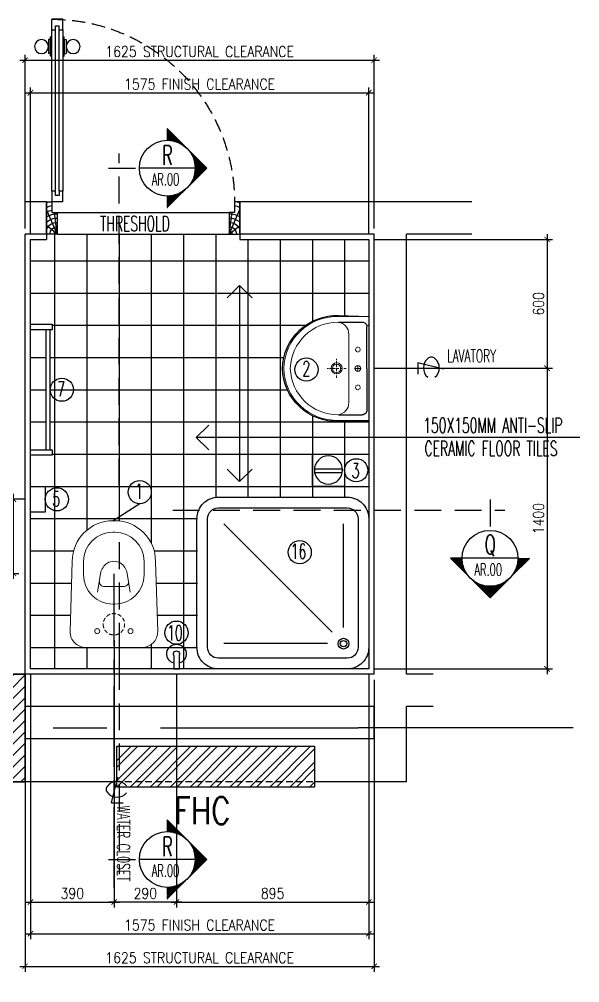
# Model space of a CAD drawing. Extents: x -203233 to -174356, y 196485 to 216410.
# Drawn here: x -199072 to -196463, y 205162 to 209648 of the extents above; entities that cross this region are included whole.
import ezdxf
from ezdxf.enums import TextEntityAlignment as Align

# ---------------------------------------------------------------- set-up
doc = ezdxf.new("R2010")
doc.units = 0
doc.header["$LTSCALE"] = 500
doc.header["$MEASUREMENT"] = 0
for name, pattern in [('CENTER2', [1.125, 0.75, -0.125, 0.125, -0.125]), ('CENTERX2', [4, 2.5, -0.5, 0.5, -0.5]), ('DASHED', [0.75, 0.5, -0.25]), ('HIDDEN', [0.375, 0.25, -0.125]), ('HIDDEN2', [0.1875, 0.125, -0.0625])]:
    doc.linetypes.add(name, pattern=pattern)
doc.layers.get('0').update_dxf_attribs({"linetype": 'CONTINUOUS'})
doc.layers.get('DEFPOINTS').update_dxf_attribs({"linetype": 'CONTINUOUS'})
for name, color, linetype in [('2', 2, 'CONTINUOUS'), ('ARCDIMR', 4, 'CONTINUOUS'), ('AXES', 11, 'CENTERX2'), ('AXIS', 11, 'CENTER2'), ('COL', 5, 'CONTINUOUS'), ('DIM-NEW', 4, 'CONTINUOUS'), ('Dimout', 4, 'CONTINUOUS'), ('DOOR', 2, 'CONTINUOUS'), ('DW', 7, 'CONTINUOUS'), ('ELE', 3, 'CONTINUOUS'), ('ELEV-MARK', 6, 'CONTINUOUS'), ('FHC', 2, 'CONTINUOUS'), ('FIX', 2, 'CONTINUOUS'), ('HAT', 8, 'CONTINUOUS'), ('JUMP', 2, 'CONTINUOUS'), ('Plaster', 7, 'CONTINUOUS'), ('Tile', 5, 'CONTINUOUS'), ('TXT', 2, 'CONTINUOUS'), ('WALL', 6, 'CONTINUOUS'), ('WallPartition', 2, 'CONTINUOUS')]:
    doc.layers.add(name, color=color, linetype=linetype)
doc.styles.add('DIM', font='simplex.shx', dxfattribs={"width": 0.85})
doc.styles.add('ROMANS', font='romans.shx', dxfattribs={"width": 0.6})
doc.dimstyles.new('DIM1-25', dxfattribs={"dimscale": 25, "dimtxt": 2, "dimasz": 1, "dimexe": 1, "dimexo": 1, "dimgap": 0.6, "dimtad": 1, "dimdec": 0, "dimdsep": 46, "dimtxsty": 'DIM', "dimblk1": 'ARCHTICK', "dimblk2": 'ARCHTICK', "dimsah": 1, "dimcen": 0.09, "dimdle": 1, "dimclrd": 256, "dimclrt": 2, "dimadec": 0, "dimazin": 0, "dimtfac": 1, "dimtdec": 0, "dimtix": 1, "dimtmove": 1, "dimatfit": 3, "dimldrblk": 'ARCHTICK', "dimfxl": 0, "dimtvp": 2, "dimtolj": 1, "dimtzin": 0, "dimarcsym": 0})

# ---------------------------------------------------------------- blocks, each defined once
blk = doc.blocks.new('DOOR90')
at = {"layer": 'DOOR', "color": 0, "linetype": 'ByBlock'}
for p, q in [((-150, 0), (-150, -25)), ((-150, 0), (0, 0)), ((0, -50), (0, 0)), ((-1000, -25), (-1000, -75)), ((-1000, -75), (-1000, -25)), ((-950, -25), (-1000, -25)), ((-970, -42), (-970, -58)), ((-950, -42), (-970, -42)), ((-950, -25), (-950, -42)), ((-917.6, -25), (-917.6, -17.8)), ((-827.6, -17.8), (-917.6, -17.8)), ((-905, -17.8), (-905, -8.8)), ((-905, -8.8), (-840.2, -8.8)), ((-905, -17.8), (-840.2, -17.8)), ((-840.2, -17.8), (-840.2, -8.8)), ((-827.6, -25), (-827.6, -17.8)), ((-200, -42), (-200, -25)), ((-200, -25), (-150, -25)), ((-180, -42), (-200, -42)), ((-180, -58), (-180, -42)), ((-150, -75), (-150, -25)), ((-150, -25), (-100, -25)), ((-100, -25), (-100, -50)), ((-950, -75), (-1000, -75)), ((-950, -58), (-970, -58)), ((-950, -58), (-950, -75)), ((-917.6, -75), (-917.6, -82.2)), ((-827.6, -82.2), (-917.6, -82.2)), ((-905, -82.2), (-905, -91.2)), ((-905, -82.2), (-840.2, -82.2)), ((-840.2, -82.2), (-840.2, -91.2)), ((-827.6, -75), (-827.6, -82.2)), ((-200, -75), (-200, -58)), ((-200, -58), (-180, -58)), ((-150, -75), (-200, -75)), ((-100, -50), (0, -50)), ((-905, -91.2), (-840.2, -91.2)), ((-100, -850), (0, -850)), ((-100, -875), (-100, -850)), ((0, -850), (0, -900)), ((-150, -900), (-150, -875)), ((-150, -875), (-100, -875)), ((0, -900), (-150, -900)), ((-150, -900), (0, -900))]:
    blk.add_line(p, q, dxfattribs=at)
at = {"layer": 'DOOR', "color": 9, "linetype": 'ByBlock'}
for p, q in [((0, -50), (-113.7, 0)), ((0, -50), (-40.1, 0)), ((0, -50), (-100, -36.6)), ((0, -850), (-113.7, -900)), ((0, -850), (-100, -863.4)), ((0, -850), (-40.1, -900))]:
    blk.add_line(p, q, dxfattribs=at)
at = {"layer": 'DOOR', "linetype": 'ByBlock'}
for p, q in [((-200, -25), (-950, -25)), ((-200, -42), (-950, -42)), ((-200, -58), (-950, -58)), ((-950, -75), (-200, -75))]:
    blk.add_line(p, q, dxfattribs=at)
at = {"layer": 'DOOR', "color": 0, "linetype": 'ByBlock'}
for centre in [(-872.6, 23.5), (-872.6, -123.5)]:
    blk.add_circle(centre, 32.4, dxfattribs=at)
at = {"layer": 'DOOR', "color": 9, "linetype": 'ByBlock'}
for centre, radius, start, end in [((0, -50), 154.4, 161.1053, 166.2858), ((0, -50), 134.4, 158.1598, 169.28), ((0, -50), 94.4, 148.0182, 180), ((0, -50), 74.4, 137.7764, 180), ((0, -50), 114.4, 154.0838, 167.3774), ((0, -50), 54.4, 113.2074, 180), ((0, -50), 34.4, 90, 180), ((0, -50), 14.4, 90, 180), ((0, -850), 94.4, 180, 211.9818), ((0, -850), 74.4, 180, 222.2236), ((0, -850), 54.4, 180, 246.7926), ((0, -850), 34.4, 180, 270), ((0, -850), 14.4, 180, 270), ((0, -850), 154.4, 193.7142, 198.8947), ((0, -850), 134.4, 190.72, 201.8402)]:
    blk.add_arc(centre, radius, start, end, dxfattribs=at)
at = {"layer": 'DOOR', "linetype": 'HIDDEN', "ltscale": 0.5}
blk.add_arc((-150, -25), 850, 180, 270, dxfattribs=at)
blk = doc.blocks.new('_ARCHTICK')
at = {"color": 0, "linetype": 'ByBlock', "const_width": 0.15}
blk.add_lwpolyline([(-0.5, -0.5), (0.5, 0.5)], dxfattribs=at)
blk = doc.blocks.new('*D53')
at = {"layer": 'DEFPOINTS', "color": 0}
for p in [(-199020, 206623.4), (-197445, 206623.4), (-197445, 205390.5)]:
    blk.add_point(p, dxfattribs=at)
at = {"layer": 'Dimout', "color": 0, "lineweight": -2}
for p, q in [((-199020, 206598.4), (-199020, 205365.5)), ((-197445, 206598.4), (-197445, 205365.5))]:
    blk.add_line(p, q, dxfattribs=at)
at = {"layer": 'Dimout', "lineweight": -2}
blk.add_line((-199045, 205390.5), (-197420, 205390.5), dxfattribs=at)
at = {"layer": 'Dimout', "lineweight": -2, "xscale": 25, "yscale": 25, "zscale": 25, "rotation": 180}
blk.add_blockref('_ARCHTICK', (-199020, 205390.5), dxfattribs=at)
at = {"layer": 'Dimout', "lineweight": -2, "xscale": 25, "yscale": 25, "zscale": 25}
blk.add_blockref('_ARCHTICK', (-197445, 205390.5), dxfattribs=at)
at = {"layer": 'Dimout', "color": 2, "insert": (-198232.5, 205430.5), "char_height": 50, "attachment_point": 5, "style": 'DIM'}
blk.add_mtext('\\A1;1575 FINISH CLEARANCE', dxfattribs=at)
blk = doc.blocks.new('*D54')
at = {"layer": 'DEFPOINTS', "color": 0}
for p in [(-199045, 206598.4), (-197420, 206598.4), (-197420, 205238.6)]:
    blk.add_point(p, dxfattribs=at)
at = {"layer": 'Dimout', "color": 0, "lineweight": -2}
for p, q in [((-199045, 206573.4), (-199045, 205213.6)), ((-197420, 206573.4), (-197420, 205213.6))]:
    blk.add_line(p, q, dxfattribs=at)
at = {"layer": 'Dimout', "lineweight": -2}
blk.add_line((-199070, 205238.6), (-197395, 205238.6), dxfattribs=at)
at = {"layer": 'Dimout', "lineweight": -2, "xscale": 25, "yscale": 25, "zscale": 25, "rotation": 180}
blk.add_blockref('_ARCHTICK', (-199045, 205238.6), dxfattribs=at)
at = {"layer": 'Dimout', "lineweight": -2, "xscale": 25, "yscale": 25, "zscale": 25}
blk.add_blockref('_ARCHTICK', (-197420, 205238.6), dxfattribs=at)
at = {"layer": 'Dimout', "color": 2, "insert": (-198232.5, 205278.6), "char_height": 50, "attachment_point": 5, "style": 'DIM'}
blk.add_mtext('\\A1;1625 STRUCTURAL CLEARANCE', dxfattribs=at)
blk = doc.blocks.new('*D69')
at = {"layer": 'DEFPOINTS', "color": 0}
for p in [(-199099.1, 207413.2), (-199020, 207413.2), (-199225.4, 207068.2)]:
    blk.add_point(p, dxfattribs=at)
at = {"layer": 'Dimout', "lineweight": -2}
blk.add_line((-199099.1, 207043.2), (-199099.1, 207438.2), dxfattribs=at)
at = {"layer": 'Dimout', "color": 0, "lineweight": -2}
for p, q in [((-199045, 207413.2), (-199124.1, 207413.2)), ((-199200.4, 207068.2), (-199074.1, 207068.2))]:
    blk.add_line(p, q, dxfattribs=at)
at = {"layer": 'Dimout', "lineweight": -2, "xscale": 25, "yscale": 25, "zscale": 25}
for p, rotation in [((-199099.1, 207413.2), 90), ((-199099.1, 207068.2), 270)]:
    blk.add_blockref('_ARCHTICK', p, dxfattribs=dict(at, rotation=rotation))
at = {"layer": 'Dimout', "color": 2, "insert": (-199139.1, 207240.7), "char_height": 50, "attachment_point": 5, "rotation": 90, "style": 'DIM'}
blk.add_mtext('\\A1;345', dxfattribs=at)
blk = doc.blocks.new('*D68')
at = {"layer": 'DEFPOINTS', "color": 0}
for p in [(-198340.1, 206623.4), (-198630.1, 205798.3), (-198630.1, 205538.1)]:
    blk.add_point(p, dxfattribs=at)
at = {"layer": 'Dimout', "color": 0, "lineweight": -2}
for p, q in [((-198340.1, 206598.4), (-198340.1, 205513.1)), ((-198630.1, 205773.3), (-198630.1, 205513.1))]:
    blk.add_line(p, q, dxfattribs=at)
at = {"layer": 'Dimout', "lineweight": -2}
blk.add_line((-198315.1, 205538.1), (-198655.1, 205538.1), dxfattribs=at)
at = {"layer": 'Dimout', "lineweight": -2, "xscale": 25, "yscale": 25, "zscale": 25, "rotation": 180}
blk.add_blockref('_ARCHTICK', (-198630.1, 205538.1), dxfattribs=at)
at = {"layer": 'Dimout', "lineweight": -2, "xscale": 25, "yscale": 25, "zscale": 25}
blk.add_blockref('_ARCHTICK', (-198340.1, 205538.1), dxfattribs=at)
at = {"layer": 'Dimout', "color": 2, "insert": (-198485.1, 205578.1), "char_height": 50, "attachment_point": 5, "style": 'DIM'}
blk.add_mtext('\\A1;290', dxfattribs=at)
blk = doc.blocks.new('A$C785E76E1')
at = {"layer": 'JUMP'}
for p, q in [((0.033, 0.0529), (0.033, 0.1149)), ((0.057, 0.0529), (0.057, 0.1149))]:
    blk.add_line(p, q, dxfattribs=at)
for radius, start, end in [(0.045, 105.4782, 74.5218), (0.0144, 146.4427, 33.5573)]:
    blk.add_arc((0.045, 0.045), radius, start, end, dxfattribs=at)
blk = doc.blocks.new('*X5')
at = {"color": 0}
for p, q in [((14608, 7877), (14819, 8088)), ((14625, 7890), (14821, 8086)), ((14637, 7899), (14823, 8084)), ((14647, 7905), (14825, 8082)), ((14656, 7910), (14826, 8081)), ((14664, 7915), (14828, 8079)), ((14671, 7919), (14830, 8077)), ((14678, 7922), (14832, 8075)), ((14685, 7925), (14833, 8073)), ((14691, 7928), (14835, 8072)), ((14697, 7930), (14837, 8070)), ((14703, 7933), (14839, 8068)), ((14709, 7935), (14841, 8066)), ((14714, 7937), (14842, 8065)), ((14719, 7938), (14844, 8063)), ((14725, 7940), (14846, 8061)), ((14730, 7941), (14848, 8059)), ((14734, 7943), (14849, 8058)), ((14739, 7944), (14851, 8056)), ((14744, 7945), (14853, 8054)), ((14749, 7946), (14855, 8052)), ((14753, 7947), (14856, 8051)), ((14757, 7948), (14858, 8049)), ((14762, 7949), (14860, 8047)), ((14766, 7950), (14862, 8045)), ((14770, 7950), (14863, 8043)), ((14774, 7951), (14865, 8042)), ((14778, 7951), (14867, 8040)), ((14782, 7952), (14869, 8038)), ((14786, 7952), (14871, 8036)), ((14790, 7953), (14872, 8035)), ((14794, 7953), (14874, 8033)), ((14798, 7953), (14876, 8031)), ((14802, 7953), (14878, 8029)), ((14805, 7954), (14879, 8028)), ((14809, 7954), (14881, 8026)), ((14813, 7954), (14883, 8024)), ((14816, 7954), (14885, 8022)), ((14820, 7954), (14886, 8020)), ((14823, 7954), (14888, 8019)), ((14827, 7954), (14890, 8017)), ((14830, 7954), (14892, 8015)), ((14834, 7953), (14894, 8013)), ((14837, 7953), (14895, 8012)), ((14840, 7953), (14897, 8010)), ((14844, 7953), (14899, 8008)), ((14847, 7953), (14901, 8006)), ((14850, 7952), (14902, 8005)), ((14853, 7952), (14904, 8003)), ((14856, 7952), (14906, 8001)), ((14860, 7951), (14908, 7999)), ((14863, 7951), (14909, 7997)), ((14866, 7950), (14911, 7996)), ((14869, 7950), (14913, 7994)), ((14872, 7949), (14915, 7992)), ((14875, 7949), (14917, 7990)), ((14878, 7948), (14918, 7989)), ((14881, 7948), (14920, 7987)), ((14884, 7947), (14922, 7985)), ((14887, 7947), (14924, 7983)), ((14890, 7946), (14925, 7982)), ((14893, 7945), (14927, 7980)), ((14895, 7945), (14929, 7978)), ((14898, 7944), (14931, 7976)), ((14901, 7943), (14932, 7974)), ((14904, 7942), (14934, 7973)), ((14907, 7942), (14936, 7971)), ((14909, 7941), (14938, 7969)), ((14912, 7940), (14939, 7967)), ((14915, 7939), (14941, 7966)), ((14917, 7938), (14943, 7964)), ((14920, 7937), (14945, 7962)), ((14923, 7937), (14947, 7960)), ((14925, 7936), (14948, 7959)), ((14928, 7935), (14950, 7957)), ((14931, 7934), (14952, 7955)), ((14933, 7933), (14954, 7953)), ((14936, 7932), (14955, 7952)), ((14938, 7931), (14957, 7950)), ((14941, 7930), (14959, 7948)), ((14943, 7929), (14961, 7946)), ((14946, 7928), (14962, 7944)), ((14948, 7927), (14964, 7943)), ((14951, 7926), (14966, 7941)), ((14953, 7925), (14968, 7939)), ((14956, 7923), (14970, 7937)), ((14958, 7922), (14971, 7936)), ((14960, 7921), (14973, 7934)), ((14963, 7920), (14975, 7932)), ((14965, 7919), (14977, 7930)), ((14967, 7918), (14978, 7929)), ((14970, 7916), (14980, 7927)), ((14972, 7915), (14982, 7925)), ((14974, 7914), (14984, 7923)), ((14977, 7913), (14985, 7921)), ((14979, 7911), (14987, 7920)), ((14981, 7910), (14989, 7918)), ((14983, 7909), (14991, 7916)), ((14986, 7908), (14993, 7914)), ((14988, 7906), (14994, 7913)), ((14990, 7905), (14996, 7911)), ((14992, 7903), (14998, 7909)), ((14994, 7902), (15000, 7907)), ((14997, 7901), (15001, 7906)), ((14999, 7899), (15003, 7904)), ((15001, 7898), (15005, 7902)), ((15003, 7896), (15007, 7900)), ((15005, 7895), (15008, 7898)), ((15007, 7894), (15010, 7897)), ((15009, 7892), (15012, 7895)), ((15011, 7891), (15014, 7893)), ((15013, 7889), (15016, 7891)), ((15015, 7888), (15017, 7890)), ((15017, 7886), (15019, 7888)), ((15019, 7884), (15021, 7886)), ((15021, 7883), (15023, 7884)), ((15023, 7881), (15024, 7883)), ((15025, 7880), (15026, 7881)), ((15027, 7878), (15028, 7879)), ((15029, 7877), (15030, 7877)), ((15031, 7875), (15031, 7875)), ((15033, 7873), (15033, 7874)), ((15035, 7872), (15035, 7872)), ((15036, 7870), (15037, 7870)), ((15038, 7868), (15038, 7868)), ((15040, 7867), (15040, 7867)), ((15042, 7865), (15042, 7865)), ((15044, 7863), (15044, 7863)), ((15046, 7861), (15046, 7861)), ((15047, 7860), (15047, 7860)), ((15051, 7856), (15051, 7856)), ((15053, 7854), (15053, 7854)), ((15054, 7852), (15054, 7853)), ((15056, 7851), (15056, 7851)), ((14360, 7629), (14571, 7839)), ((14364, 7629), (14557, 7822)), ((14368, 7629), (14549, 7810)), ((14371, 7629), (14542, 7800)), ((14375, 7629), (14537, 7791)), ((14378, 7629), (14533, 7783)), ((14382, 7629), (14529, 7776)), ((14385, 7629), (14525, 7769)), ((14389, 7629), (14522, 7762)), ((14392, 7629), (14519, 7756)), ((14396, 7629), (14517, 7750)), ((14399, 7629), (14515, 7744)), ((14403, 7629), (14513, 7739)), ((15058, 7849), (15058, 7849)), ((15059, 7847), (15060, 7847)), ((15061, 7845), (15061, 7845)), ((15063, 7843), (15063, 7844)), ((15064, 7841), (15065, 7842)), ((15066, 7839), (15067, 7840)), ((15068, 7837), (15069, 7838)), ((15069, 7836), (15070, 7837)), ((15071, 7834), (15072, 7835)), ((15072, 7832), (15074, 7833)), ((15074, 7830), (15076, 7831)), ((15076, 7828), (15077, 7830)), ((15077, 7826), (15079, 7828)), ((15079, 7824), (15081, 7826)), ((15080, 7822), (15083, 7824)), ((15082, 7820), (15084, 7822)), ((15083, 7818), (15086, 7821)), ((15085, 7815), (15088, 7819)), ((15086, 7813), (15090, 7817)), ((15087, 7811), (15092, 7815)), ((15089, 7809), (15093, 7814)), ((15090, 7807), (15095, 7812)), ((15092, 7805), (15097, 7810)), ((15093, 7803), (15099, 7808)), ((15094, 7801), (15100, 7807)), ((15096, 7798), (15102, 7805)), ((15097, 7796), (15104, 7803)), ((15098, 7794), (15106, 7801)), ((15100, 7792), (15107, 7799)), ((15101, 7790), (15109, 7798)), ((15102, 7787), (15111, 7796)), ((15104, 7785), (15113, 7794)), ((15105, 7783), (15115, 7792)), ((15106, 7780), (15116, 7791)), ((15107, 7778), (15118, 7789)), ((15108, 7776), (15120, 7787)), ((15110, 7773), (15122, 7785)), ((15111, 7771), (15123, 7784)), ((15112, 7769), (15125, 7782)), ((15113, 7766), (15127, 7780)), ((15114, 7764), (15129, 7778)), ((15115, 7761), (15130, 7777)), ((15116, 7759), (15132, 7775)), ((15117, 7756), (15134, 7773)), ((15118, 7754), (15136, 7771)), ((15119, 7751), (15137, 7769)), ((15121, 7749), (15139, 7768)), ((15122, 7746), (15141, 7766)), ((15122, 7744), (15143, 7764)), ((15123, 7741), (15145, 7762)), ((15124, 7739), (15146, 7761)), ((15125, 7736), (15148, 7759)), ((15126, 7733), (15150, 7757)), ((15127, 7731), (15152, 7755)), ((15128, 7728), (15153, 7754)), ((15129, 7725), (15155, 7752)), ((15130, 7723), (15157, 7750)), ((15130, 7720), (15159, 7748)), ((15131, 7717), (15160, 7746)), ((15132, 7714), (15162, 7745)), ((15133, 7712), (15164, 7743)), ((15133, 7709), (15166, 7741)), ((15134, 7706), (15168, 7739)), ((14406, 7629), (14511, 7733)), ((14410, 7629), (14509, 7728)), ((14413, 7629), (14507, 7723)), ((14417, 7629), (14506, 7718)), ((14421, 7629), (14505, 7713)), ((14424, 7629), (14503, 7708)), ((14428, 7629), (14502, 7703)), ((14431, 7629), (14501, 7699)), ((14435, 7629), (14500, 7694)), ((14438, 7629), (14499, 7690)), ((14442, 7629), (14499, 7686)), ((14445, 7629), (14498, 7681)), ((14449, 7629), (14497, 7677)), ((14452, 7629), (14497, 7673)), ((14456, 7629), (14496, 7669)), ((14459, 7629), (14496, 7665)), ((14463, 7629), (14495, 7661)), ((14466, 7629), (14495, 7657)), ((14470, 7629), (14494, 7653)), ((14474, 7629), (14494, 7649)), ((14477, 7629), (14494, 7646)), ((14481, 7629), (14494, 7642)), ((14484, 7629), (14494, 7638)), ((14488, 7629), (14494, 7635)), ((14491, 7629), (14494, 7631)), ((15135, 7703), (15169, 7738)), ((15136, 7700), (15171, 7736)), ((15136, 7697), (15173, 7734)), ((15137, 7695), (15175, 7732)), ((15137, 7692), (15176, 7731)), ((15138, 7689), (15178, 7729)), ((15139, 7686), (15180, 7727)), ((15139, 7683), (15182, 7725)), ((15140, 7680), (15183, 7723)), ((15140, 7676), (15185, 7722)), ((15140, 7673), (15187, 7720)), ((15141, 7670), (15189, 7718)), ((15141, 7667), (15191, 7716)), ((15142, 7664), (15192, 7715)), ((15142, 7661), (15194, 7713)), ((15142, 7658), (15196, 7711)), ((15143, 7654), (15198, 7709)), ((15143, 7651), (15199, 7708)), ((15143, 7648), (15201, 7706)), ((15143, 7644), (15203, 7704)), ((15143, 7641), (15205, 7702)), ((15143, 7637), (15206, 7700)), ((15143, 7634), (15208, 7699)), ((15144, 7631), (15210, 7697)), ((15145, 7629), (15212, 7695)), ((15149, 7629), (15214, 7693)), ((15152, 7629), (15215, 7692)), ((15156, 7629), (15217, 7690)), ((15159, 7629), (15219, 7688)), ((15163, 7629), (15221, 7686)), ((15167, 7629), (15222, 7685)), ((15170, 7629), (15224, 7683)), ((15174, 7629), (15226, 7681)), ((15177, 7629), (15228, 7679)), ((15181, 7629), (15229, 7678)), ((15184, 7629), (15231, 7676)), ((15188, 7629), (15233, 7674)), ((15191, 7629), (15235, 7672)), ((15195, 7629), (15236, 7670)), ((15198, 7629), (15238, 7669)), ((15202, 7629), (15240, 7667)), ((15205, 7629), (15242, 7665)), ((15209, 7629), (15244, 7663)), ((15212, 7629), (15245, 7662)), ((15216, 7629), (15247, 7660)), ((15220, 7629), (15249, 7658)), ((15223, 7629), (15251, 7656)), ((15227, 7629), (15252, 7655)), ((15230, 7629), (15254, 7653)), ((15234, 7629), (15256, 7651)), ((15237, 7629), (15258, 7649)), ((15241, 7629), (15259, 7647)), ((15244, 7629), (15261, 7646)), ((15248, 7629), (15263, 7644)), ((15251, 7629), (15265, 7642)), ((15255, 7629), (15267, 7640)), ((15258, 7629), (15268, 7639)), ((15262, 7629), (15270, 7637)), ((15266, 7629), (15272, 7635)), ((15269, 7629), (15274, 7633)), ((15273, 7629), (15275, 7632)), ((15276, 7629), (15277, 7630))]:
    blk.add_line(p, q, dxfattribs=at)
blk = doc.blocks.new('SCNTR', base_point=(3632.66, 549.66))
for q in [(3633.89, 554.57), (3636.1, 543.44)]:
    blk.add_line((3631.12, 543.44), q)
for centre, radius, start, end in [((3630.8, 549.38), 1.99, 133.3084, 182.4789), ((3633.47, 547.5), 5.23, 39.4883, 140.5117), ((3630.8, 549.21), 1.99, 177.5211, 226.6916), ((3633.47, 551.09), 5.23, 219.4883, 320.5117)]:
    blk.add_arc(centre, radius, start, end)
blk = doc.blocks.new('A$C67076F16')
at = {"layer": 'DIM-NEW'}
for p, q in [((0.0127, 0.0913), (0.1876, 0.0913)), ((0.0138, 0.1136), (0.1863, 0.1136))]:
    blk.add_line(p, q, dxfattribs=at)
at = {"layer": 'DW'}
blk.add_lwpolyline([(0, 0.2), (0, 0), (0.2, 0), (0.2, 0.2)], close=True, dxfattribs=at)
at = {"layer": 'FIX', "color": 2}
blk.add_circle((0.1, 0.0983), 0.0876, dxfattribs=at)
blk = doc.blocks.new('*D60')
at = {"layer": 'DEFPOINTS', "color": 0}
for p in [(-197445, 208023.4), (-197445, 206623.4), (-196614.8, 206623.4)]:
    blk.add_point(p, dxfattribs=at)
at = {"layer": 'Dimout', "color": 0, "lineweight": -2}
for p, q in [((-197420, 208023.4), (-196589.8, 208023.4)), ((-197420, 206623.4), (-196589.8, 206623.4))]:
    blk.add_line(p, q, dxfattribs=at)
at = {"layer": 'Dimout', "lineweight": -2}
blk.add_line((-196614.8, 208048.4), (-196614.8, 206598.4), dxfattribs=at)
at = {"layer": 'Dimout', "lineweight": -2, "xscale": 25, "yscale": 25, "zscale": 25}
for p, rotation in [((-196614.8, 208023.4), 90), ((-196614.8, 206623.4), 270)]:
    blk.add_blockref('_ARCHTICK', p, dxfattribs=dict(at, rotation=rotation))
at = {"layer": 'Dimout', "color": 2, "insert": (-196654.8, 207323.4), "char_height": 50, "attachment_point": 5, "rotation": 90, "style": 'DIM'}
blk.add_mtext('\\A1;1400', dxfattribs=at)
blk = doc.blocks.new('*D59')
at = {"layer": 'DEFPOINTS', "color": 0}
for p in [(-197445, 208623.4), (-197445, 208023.4), (-196614.8, 208023.4)]:
    blk.add_point(p, dxfattribs=at)
at = {"layer": 'Dimout', "lineweight": -2}
blk.add_line((-196614.8, 208648.4), (-196614.8, 207998.4), dxfattribs=at)
at = {"layer": 'Dimout', "color": 0, "lineweight": -2}
for p, q in [((-197420, 208623.4), (-196589.8, 208623.4)), ((-197420, 208023.4), (-196589.8, 208023.4))]:
    blk.add_line(p, q, dxfattribs=at)
at = {"layer": 'Dimout', "lineweight": -2, "xscale": 25, "yscale": 25, "zscale": 25}
for p, rotation in [((-196614.8, 208623.4), 90), ((-196614.8, 208023.4), 270)]:
    blk.add_blockref('_ARCHTICK', p, dxfattribs=dict(at, rotation=rotation))
at = {"layer": 'Dimout', "color": 2, "insert": (-196654.8, 208323.4), "char_height": 50, "attachment_point": 5, "rotation": 90, "style": 'DIM'}
blk.add_mtext('\\A1;600', dxfattribs=at)
blk = doc.blocks.new('*D58')
at = {"layer": 'DEFPOINTS', "color": 0}
for p in [(-198340.1, 206623.4), (-197445, 206598.4), (-197445, 205538.1)]:
    blk.add_point(p, dxfattribs=at)
at = {"layer": 'Dimout', "color": 0, "lineweight": -2}
for p, q in [((-198340.1, 206598.4), (-198340.1, 205513.1)), ((-197445, 206573.4), (-197445, 205513.1))]:
    blk.add_line(p, q, dxfattribs=at)
at = {"layer": 'Dimout', "lineweight": -2}
blk.add_line((-198365.1, 205538.1), (-197420, 205538.1), dxfattribs=at)
at = {"layer": 'Dimout', "lineweight": -2, "xscale": 25, "yscale": 25, "zscale": 25, "rotation": 180}
blk.add_blockref('_ARCHTICK', (-198340.1, 205538.1), dxfattribs=at)
at = {"layer": 'Dimout', "lineweight": -2, "xscale": 25, "yscale": 25, "zscale": 25}
blk.add_blockref('_ARCHTICK', (-197445, 205538.1), dxfattribs=at)
at = {"layer": 'Dimout', "color": 2, "insert": (-197892.6, 205578.1), "char_height": 50, "attachment_point": 5, "style": 'DIM'}
blk.add_mtext('\\A1;895', dxfattribs=at)
blk = doc.blocks.new('*D57')
at = {"layer": 'DEFPOINTS', "color": 0}
for p in [(-198630.1, 206781.6), (-199020, 206623.4), (-198630.1, 205538.1)]:
    blk.add_point(p, dxfattribs=at)
at = {"layer": 'Dimout', "color": 0, "lineweight": -2}
for p, q in [((-198630.1, 206756.6), (-198630.1, 205513.1)), ((-199020, 206598.4), (-199020, 205513.1))]:
    blk.add_line(p, q, dxfattribs=at)
at = {"layer": 'Dimout', "lineweight": -2}
blk.add_line((-199045, 205538.1), (-198605.1, 205538.1), dxfattribs=at)
at = {"layer": 'Dimout', "lineweight": -2, "xscale": 25, "yscale": 25, "zscale": 25, "rotation": 180}
blk.add_blockref('_ARCHTICK', (-199020, 205538.1), dxfattribs=at)
at = {"layer": 'Dimout', "lineweight": -2, "xscale": 25, "yscale": 25, "zscale": 25}
blk.add_blockref('_ARCHTICK', (-198630.1, 205538.1), dxfattribs=at)
at = {"layer": 'Dimout', "color": 2, "insert": (-198825, 205578.1), "char_height": 50, "attachment_point": 5, "style": 'DIM'}
blk.add_mtext('\\A1;390', dxfattribs=at)
blk = doc.blocks.new('*D48')
at = {"layer": 'DEFPOINTS', "color": 0}
for p in [(-197420, 209458.1), (-199045, 208648.4), (-197420, 208648.4)]:
    blk.add_point(p, dxfattribs=at)
at = {"layer": 'Dimout', "lineweight": -2}
blk.add_line((-199070, 209458.1), (-197395, 209458.1), dxfattribs=at)
at = {"layer": 'Dimout', "color": 0, "lineweight": -2}
for p, q in [((-199045, 208673.4), (-199045, 209483.1)), ((-197420, 208673.4), (-197420, 209483.1))]:
    blk.add_line(p, q, dxfattribs=at)
at = {"layer": 'Dimout', "lineweight": -2, "xscale": 25, "yscale": 25, "zscale": 25, "rotation": 180}
blk.add_blockref('_ARCHTICK', (-199045, 209458.1), dxfattribs=at)
at = {"layer": 'Dimout', "lineweight": -2, "xscale": 25, "yscale": 25, "zscale": 25}
blk.add_blockref('_ARCHTICK', (-197420, 209458.1), dxfattribs=at)
at = {"layer": 'Dimout', "color": 2, "insert": (-198232.5, 209498.1), "char_height": 50, "attachment_point": 5, "style": 'DIM'}
blk.add_mtext('\\A1;1625 STRUCTURAL CLEARANCE', dxfattribs=at)
blk = doc.blocks.new('*D47')
at = {"layer": 'DEFPOINTS', "color": 0}
for p in [(-197445, 209306.2), (-199020, 208623.4), (-197445, 208623.4)]:
    blk.add_point(p, dxfattribs=at)
at = {"layer": 'Dimout', "color": 0, "lineweight": -2}
for p, q in [((-199020, 208648.4), (-199020, 209331.2)), ((-197445, 208648.4), (-197445, 209331.2))]:
    blk.add_line(p, q, dxfattribs=at)
at = {"layer": 'Dimout', "lineweight": -2}
blk.add_line((-199045, 209306.2), (-197420, 209306.2), dxfattribs=at)
at = {"layer": 'Dimout', "lineweight": -2, "xscale": 25, "yscale": 25, "zscale": 25, "rotation": 180}
blk.add_blockref('_ARCHTICK', (-199020, 209306.2), dxfattribs=at)
at = {"layer": 'Dimout', "lineweight": -2, "xscale": 25, "yscale": 25, "zscale": 25}
blk.add_blockref('_ARCHTICK', (-197445, 209306.2), dxfattribs=at)
at = {"layer": 'Dimout', "color": 2, "insert": (-198232.5, 209346.2), "char_height": 50, "attachment_point": 5, "style": 'DIM'}
blk.add_mtext('\\A1;1575 FINISH CLEARANCE', dxfattribs=at)
blk = doc.blocks.new('A$C6F351844')
for p, q in [((0, 0.1016), (0.0254, 0.1016)), ((0, 0), (0, 0.1016)), ((0.0254, 0.1016), (0.0254, 0)), ((0.5842, 0.0921), (0.0254, 0.0921)), ((0.5842, 0), (0.5842, 0.1016)), ((0.5842, 0.1016), (0.6096, 0.1016)), ((0.6096, 0.1016), (0.6096, 0)), ((0.5842, 0.073), (0.0254, 0.073)), ((0.0254, 0), (0, 0)), ((0.6096, 0), (0.5842, 0))]:
    blk.add_line(p, q)
blk = doc.blocks.new('LAV1')
at = {"layer": 'FIX', "linetype": 'DASHED', "lineweight": 20, "ltscale": 0.05}
for p, q in [((-0.5, 170), (-0.5, 270)), ((-0.5, 170), (-0.5, 270)), ((49.5, 220), (-50.5, 220))]:
    blk.add_line(p, q, dxfattribs=at)
at = {"layer": 'FIX', "linetype": 'ByBlock', "ltscale": 0.3}
for p, q in [((-280, 210), (-275, 50)), ((-245, 210), (-245, 85)), ((245, 210), (245, 85)), ((280, 210), (275, 50)), ((0, 60), (-220.2, 60)), ((0, 60), (220.2, 60))]:
    blk.add_line(p, q, dxfattribs=at)
at = {"layer": 'FIX', "linetype": 'Continuous', "lineweight": 20}
for p, q in [((-275, 210), (-275, 50)), ((275, 210), (275, 50)), ((0, 155), (-181.4, 155)), ((0, 155), (181.4, 155)), ((0, 50), (-275, 50)), ((0, 50), (-252.5, 50)), ((0, 50), (252.5, 50)), ((0, 50), (275, 50))]:
    blk.add_line(p, q, dxfattribs=at)
at = {"layer": 'FIX', "lineweight": 20}
for p, q in [((15.6, 107.5), (-15.5, 107.5)), ((0, 92), (0, 123))]:
    blk.add_line(p, q, dxfattribs=at)
for centre, radius in [((-0.5, 220), 29.5), ((-0.5, 220), 22.5), ((0, 107.5), 15.5)]:
    blk.add_circle(centre, radius, dxfattribs=at)
at = {"layer": 'FIX', "linetype": 'HIDDEN', "lineweight": 20, "ltscale": 0.05}
for centre in [(-100, 107.5), (100, 107.5)]:
    blk.add_circle(centre, 12.4, dxfattribs=at)
at = {"layer": 'FIX', "linetype": 'ByBlock', "ltscale": 0.3}
for centre, radius, start, end in [((6.9, 220), 287, 91.3776, 182.0064), ((-6.9, 220), 287, 357.9936, 88.6224), ((-220.1, 84.9), 24.9, 179.7021, 269.9486), ((220.1, 84.9), 24.9, 270.0514, 0.2979)]:
    blk.add_arc(centre, radius, start, end, dxfattribs=at)
at = {"layer": 'FIX', "linetype": 'Continuous', "lineweight": 20}
for centre, radius, start, end in [((8.4, 216.7), 283.4, 91.6988, 181.351), ((7.6, 212.5), 252.7, 91.7328, 180.4884), ((-8.4, 216.7), 283.4, 358.649, 88.3012), ((-7.6, 212.5), 252.7, 359.5116, 88.2672), ((-179.2, 221.8), 66.9, 190.2006, 268.0786), ((179.2, 221.8), 66.9, 271.9214, 349.7994)]:
    blk.add_arc(centre, radius, start, end, dxfattribs=at)
blk = doc.blocks.new('COL50')
at = {"layer": 'COL'}
blk.add_lwpolyline([(-250, 250), (-250, -250), (250, -250), (250, 250)], close=True, dxfattribs=at)
blk = doc.blocks.new('*X22')
at = {"color": 0}
for p, q in [((80579.2, 169939.8), (81029.1, 170389.7)), ((80579.2, 169992.9), (80976.1, 170389.7)), ((80579.2, 170045.9), (80923, 170389.7)), ((80579.2, 170098.9), (80870, 170389.7)), ((80579.2, 170152), (80817, 170389.7)), ((80579.2, 170205), (80763.9, 170389.7)), ((80579.2, 170258), (80710.9, 170389.7)), ((80579.2, 170311.1), (80657.9, 170389.7)), ((80579.2, 170364.1), (80604.9, 170389.7)), ((80582.1, 169889.7), (81079.2, 170386.8)), ((80635.2, 169889.7), (81079.2, 170333.8)), ((80688.2, 169889.7), (81079.2, 170280.7)), ((80741.2, 169889.7), (81079.2, 170227.7)), ((80794.3, 169889.7), (81079.2, 170174.7)), ((80847.3, 169889.7), (81079.2, 170121.6)), ((80900.3, 169889.7), (81079.2, 170068.6)), ((80953.4, 169889.7), (81079.2, 170015.6)), ((81006.4, 169889.7), (81079.2, 169962.5)), ((81059.4, 169889.7), (81079.2, 169909.5))]:
    blk.add_line(p, q, dxfattribs=at)
blk = doc.blocks.new('SHR1')
at = {"layer": 'FIX'}
for p, q in [((-195.7, 195.7), (-700, 700)), ((-142.7, 217.7), (-142.7, 700)), ((-217.7, 142.7), (-700, 142.7))]:
    blk.add_line(p, q, dxfattribs=at)
for points in [[(-825, 125), (-825, 725, -0.414214), (-725, 825), (-125, 825, -0.414214), (-25, 725), (-25, 125, -0.414214), (-125, 25), (-725, 25, -0.414214)], [(-775, 125), (-775, 725, -0.414214), (-725, 775), (-125, 775, -0.414214), (-75, 725), (-75, 125, -0.414214), (-125, 75), (-725, 75, -0.414214)]]:
    blk.add_lwpolyline(points, format="xyb", close=True, dxfattribs=at)
for radius in [25, 15]:
    blk.add_circle((-142.7, 142.7), radius, dxfattribs=at)
blk = doc.blocks.new('WC1')
at = {"layer": 'FIX', "lineweight": 20}
for p, q in [((-210, 203.8), (-538, 193.8)), ((-475, 140.8), (-538, 140.8)), ((-394.8, 75.7), (-490.4, 60.1)), ((-727, 4.8), (-727, -4.8)), ((-674, 4.8), (-674, -4.8)), ((-533.7, 24.2), (-539.5, 0)), ((-539.5, 0), (-533.7, -24.2)), ((-339, 4.8), (-339, -4.8)), ((-490.4, -60.1), (-394.8, -75.7)), ((-538, -140.8), (-475, -140.8)), ((-538, -193.8), (-210, -203.8))]:
    blk.add_line(p, q, dxfattribs=at)
at = {"layer": 'FIX', "linetype": 'Continuous', "lineweight": 20}
blk.add_line((-420.1, -47.3), (-420.4, 44.6), dxfattribs=at)
at = {"layer": 'FIX', "lineweight": 20}
blk.add_lwpolyline([(-213.2, -203.8), (-210, -203.8, 0.414214), (-137, -130.8), (-137, 0), (-137, 130.8, 0.414214), (-210, 203.8)], format="xyb", dxfattribs=at)
at = {"layer": 'FIX', "linetype": 'HIDDEN2', "lineweight": 20, "ltscale": 0.3}
blk.add_circle((-245, 0), 49.8, dxfattribs=at)
at = {"layer": 'FIX', "linetype": 'HIDDEN', "lineweight": 20, "ltscale": 0.05}
for centre in [(-213.2, 77.5), (-213.2, -77.5)]:
    blk.add_circle(centre, 11.6, dxfattribs=at)
at = {"layer": 'FIX', "lineweight": 20}
for centre, radius, start, end in [((-538, 4.8), 189, 90, 180), ((-538, 4.8), 136, 90, 180), ((-475, 4.8), 136, 360, 90), ((-473, -6.9), 68.2, 128.9242, 152.8468), ((-464.4, -17.6), 82, 108.496, 128.9242), ((-538, -4.8), 189, 180, 270), ((-538, -4.8), 136, 180, 270), ((-473, 6.9), 68.2, 207.1532, 231.0758), ((-475, -4.8), 136, 270, 0), ((-464.4, 17.6), 82, 231.0758, 251.504)]:
    blk.add_arc(centre, radius, start, end, dxfattribs=at)
at = {"layer": 'FIX', "linetype": 'Continuous', "lineweight": 20}
for centre, start, end in [((-442.7, 45.5), 357.6662, 91.6121), ((-442.4, -45.6), 268.3879, 2.3338)]:
    blk.add_arc(centre, 22.3, start, end, dxfattribs=at)

msp = doc.modelspace()

# ---------------------------------------------------------------- hatches: boundary and pattern name
at = {"layer": 'FHC', "linetype": 'ByBlock', "ltscale": 0.3}
h = msp.add_hatch(dxfattribs=at)
h.set_pattern_fill('ANSI32', color=11, scale=175, style=0)
h.set_pattern_definition([(45, (-430813.66, 175022.35), (-46.403883, 46.403883), []), (45, (-430782.725, 175022.35), (-46.403883, 46.403883), [])])
h.paths.add_polyline_path([(-197697.5, 206073.4), (-197697.5, 206263.4), (-198617.5, 206263.4), (-198617.5, 206073.4)])
h.paths.add_polyline_path([(-198830.1, 205652.2), (-198830.1, 206073.1), (-198567.6, 206073.1), (-198567.6, 205652.2)], flags=9)

# ---------------------------------------------------------------- linework, layer by layer
at = {"layer": '2'}
msp.add_lwpolyline([(-199020, 207473.2), (-198951.1, 207473.2), (-198951.1, 207353.2), (-199020, 207353.2)], close=True, dxfattribs=at)
at = {"layer": 'AXES'}
for p in [(-202413.9, 206348.4), (-196493.6, 206348.4)]:
    msp.add_line(p, (-197495, 206348.4), dxfattribs=at)
at = {"layer": 'AXIS'}
msp.add_line((-198630.1, 205605.4), (-198630.1, 207066.7), dxfattribs=at)
at = {"layer": 'ELE'}
for p, q in [((-198895, 208748.4), (-198095, 208748.4)), ((-198895, 208648.4), (-198095, 208648.4)), ((-198046.4, 208408.9), (-198046.4, 207495.9)), ((-196462.8, 207701), (-198248.3, 207701))]:
    msp.add_line(p, q, dxfattribs=at)
at = {"layer": 'ELEV-MARK', "color": 6}
for p, q in [((-198382.9, 209139), (-198382.9, 209085.1)), ((-198382.9, 209139), (-198199.1, 208955.1)), ((-198252.9, 208955.1), (-198512.9, 208955.1)), ((-198382.9, 208771.3), (-198199.1, 208955.1)), ((-197010.5, 207138.4), (-197064.4, 207138.4)), ((-197064.4, 207138.4), (-196880.5, 206954.5)), ((-196750.5, 207138.4), (-197010.5, 207138.4)), ((-196696.7, 207138.4), (-196880.5, 206954.5)), ((-198382.9, 205920.2), (-198199.1, 205736.4)), ((-198382.9, 205920.2), (-198382.9, 205866.4)), ((-198252.9, 205736.4), (-198512.9, 205736.4)), ((-198382.9, 205552.5), (-198199.1, 205736.4))]:
    msp.add_line(p, q, dxfattribs=at)
at = {"layer": 'ELEV-MARK', "color": 6, "linetype": 'HIDDEN'}
for p, q in [((-198607.5, 207478.3), (-198607.5, 209023.6)), ((-198656.3, 208955.1), (-198512.9, 208955.1)), ((-196880.5, 207411.8), (-196880.5, 207268.4)), ((-198357.4, 207362.9), (-196812.1, 207362.9)), ((-198607.5, 207213.2), (-198607.5, 205667.9)), ((-198656.3, 205736.4), (-198512.9, 205736.4))]:
    msp.add_line(p, q, dxfattribs=at)
at = {"layer": 'ELEV-MARK', "color": 6}
for centre in [(-198382.9, 208955.1), (-196880.5, 207138.4), (-198382.9, 205736.4)]:
    msp.add_circle(centre, 130, dxfattribs=at)
at = {"layer": 'FHC', "color": 250, "linetype": 'HIDDEN', "ltscale": 0.25}
msp.add_line((-197705, 206098.4), (-198611.1, 206098.4), dxfattribs=at)
at = {"layer": 'FHC', "linetype": 'ByBlock', "ltscale": 0.3}
msp.add_lwpolyline([(-198617.5, 206263.4), (-197697.5, 206263.4), (-197697.5, 206073.4), (-198617.5, 206073.4)], close=True, dxfattribs=at)
at = {"layer": 'FIX', "color": 2}
msp.add_line((-198511.3, 207392.9), (-198635.5, 207313.1), dxfattribs=at)
at = {"layer": 'FIX'}
msp.add_line((-198352.1, 206623.4), (-198328.1, 206623.4), dxfattribs=at)
at = {"layer": 'FIX', "color": 2}
for centre in [(-197735.3, 208017.2), (-198873.9, 207923.4), (-197503.5, 207548.4), (-198511.3, 207446.8), (-198897.1, 207413.2), (-197766.4, 207166.9), (-198340.1, 206792.2)]:
    msp.add_circle(centre, 54, dxfattribs=at)
at = {"layer": 'Plaster'}
for p, q in [((-198945, 208648.4), (-198945, 208623.4)), ((-198045, 208648.4), (-198045, 208623.4))]:
    msp.add_line(p, q, dxfattribs=at)
msp.add_lwpolyline([(-198045, 208623.4), (-197445, 208623.4), (-197445, 206623.4), (-199020, 206623.4), (-199020, 208623.4), (-198945, 208623.4)], dxfattribs=at)
at = {"layer": 'Tile'}
for p, q in [((-198907.5, 208648.4), (-198907.5, 206623.4)), ((-198757.5, 208648.4), (-198757.5, 207269.4)), ((-198607.5, 208648.4), (-198607.5, 207311.1)), ((-198457.5, 208648.4), (-198457.5, 207208.6)), ((-198307.5, 208648.4), (-198307.5, 206623.4)), ((-198157.5, 208648.4), (-198157.5, 207420.3)), ((-198007.5, 208623.4), (-198007.5, 207421.4)), ((-197857.5, 208623.4), (-197857.5, 207421.4)), ((-197707.5, 208623.4), (-197707.5, 208242.3)), ((-197557.5, 208623.4), (-197557.5, 208267.9)), ((-199020, 208523.4), (-197445, 208523.4)), ((-199020, 208373.4), (-197445, 208373.4)), ((-198918.4, 208223.4), (-197739.3, 208223.4)), ((-197449.9, 208223.4), (-197445, 208223.4)), ((-199020, 208073.4), (-198947, 208073.4)), ((-198927.9, 208073.4), (-197840.7, 208073.4)), ((-199020, 207923.4), (-198947, 207923.4)), ((-198927.9, 207923.4), (-197824.3, 207923.4)), ((-197707.5, 207802.4), (-197707.5, 207421.4)), ((-199020, 207773.4), (-198947, 207773.4)), ((-198927.9, 207773.4), (-197445, 207773.4)), ((-197557.5, 207776.8), (-197557.5, 207421.4)), ((-198918.4, 207623.4), (-197445, 207623.4)), ((-199020, 207473.4), (-197445, 207473.4)), ((-199020, 207323.4), (-198243, 207323.4)), ((-199020, 207173.4), (-198818.8, 207173.4)), ((-198444.1, 207173.4), (-198243, 207173.4)), ((-199020, 207023.4), (-198828.4, 207023.4)), ((-198434.6, 207023.4), (-198243, 207023.4)), ((-199020, 206873.4), (-198832.9, 206873.4)), ((-198430, 206873.4), (-198243, 206873.4)), ((-199020, 206723.4), (-198243, 206723.4)), ((-198757.5, 206723.5), (-198757.5, 206623.4)), ((-198607.5, 206723.4), (-198607.5, 206623.4)), ((-198457.5, 206737.5), (-198457.5, 206623.4))]:
    msp.add_line(p, q, dxfattribs=at)
at = {"layer": 'WALL'}
for p, q in [((-199045, 208798.4), (-199045, 209324.6)), ((-198945, 208648.4), (-198945, 208798.4)), ((-198945, 208648.4), (-198945, 208798.4)), ((-198045, 208648.4), (-198045, 208798.4)), ((-198045, 208648.4), (-198045, 208798.4)), ((-199045, 206598.4), (-199045, 208648.4)), ((-197420, 206598.4), (-197420, 208648.4)), ((-197270, 206598.4), (-197270, 208648.4)), ((-197145, 206598.4), (-197270, 206598.4)), ((-197420, 206298.4), (-197420, 206448.4)), ((-197270, 206098.4), (-197270, 206448.4)), ((-197145, 206448.4), (-197270, 206448.4)), ((-197420, 206298.4), (-199045, 206298.4)), ((-198617.5, 206098.4), (-199045, 206098.4)), ((-197270, 206098.4), (-197697.5, 206098.4))]:
    msp.add_line(p, q, dxfattribs=at)
at = {"layer": 'WALL', "linetype": 'ByBlock'}
for p, q in [((-198945, 208798.4), (-199045, 208798.4)), ((-198945, 208798.4), (-199045, 208798.4)), ((-196965.4, 208798.4), (-198045, 208798.4)), ((-198945, 208648.4), (-199045, 208648.4)), ((-198945, 208648.4), (-199045, 208648.4)), ((-198945, 208648.4), (-199020, 208648.4)), ((-198945, 208648.4), (-199020, 208648.4)), ((-197420, 208648.4), (-198045, 208648.4)), ((-197420, 208648.4), (-198045, 208648.4)), ((-197420, 208648.4), (-198045, 208648.4)), ((-197420, 208648.4), (-198045, 208648.4)), ((-196965.4, 208648.4), (-197270, 208648.4)), ((-197420, 206598.4), (-199045, 206598.4)), ((-197420, 206448.4), (-199045, 206448.4))]:
    msp.add_line(p, q, dxfattribs=at)
at = {"layer": 'WallPartition', "color": 6}
for points in [[(-198104.4, 208350.9), (-198046.4, 208408.9), (-197988.4, 208350.9)], [(-198190.3, 207759), (-198248.3, 207701), (-198190.3, 207643)], [(-198104.4, 207553.9), (-198046.4, 207495.9), (-197988.4, 207553.9)]]:
    msp.add_lwpolyline(points, dxfattribs=at)

# ---------------------------------------------------------------- block references
at = {"layer": 'ARCDIMR', "xscale": 10.75199999992037, "yscale": 10.75199999992037, "zscale": 10.752, "rotation": 270}
msp.add_blockref('SCNTR', (-197149.5, 208033.5), dxfattribs=at)
at = {"layer": 'ARCDIMR', "xscale": 10.75199999992037, "yscale": 10.75199999992037, "zscale": 10.752}
msp.add_blockref('SCNTR', (-198625.7, 206066.9), dxfattribs=at)
at = {"layer": 'COL'}
msp.add_blockref('COL50', (-199295, 206348.4), dxfattribs=at)
msp.add_blockref('COL50', (-199295, 206348.4), dxfattribs=at)
at = {"layer": 'COL', "xscale": -1, "rotation": 180}
msp.add_blockref('COL50', (-199295, 206348.4), dxfattribs=at)
at = {"layer": 'Dimout', "rotation": 180}
for name, p, xscale, yscale, zscale in [('A$C67076F16', (-197707.5, 207623.4), -750, 750, 750), ('A$C785E76E1', (-198385.1, 206738.2), -1000, 1000, 1000)]:
    msp.add_blockref(name, p, dxfattribs=dict(at, xscale=xscale, yscale=yscale, zscale=zscale))
at = {"layer": 'DOOR', "color": 0, "linetype": 'ByBlock', "xscale": -1, "rotation": 90}
msp.add_blockref('DOOR90', (-198945, 208648.4), dxfattribs=at)
msp.add_blockref('DOOR90', (-198945, 208648.4), dxfattribs=at)
at = {"layer": 'ELEV-MARK', "color": 11, "xscale": 0.4000000000232831, "yscale": 0.4000000000232831, "zscale": 0.4}
for p, rotation in [((-201434.4, 214882.6), 270), ((-190953.1, 210189.9), 180), ((-201434.4, 211663.8), 270)]:
    msp.add_blockref('*X5', p, dxfattribs=dict(at, rotation=rotation))
at = {"layer": 'FIX'}
for name, p, xscale, yscale, zscale, rotation in [('LAV1', (-197401, 208022.4), -0.879999999597203, 0.879999999597203, 0.8800000000000001, 90), ('A$C6F351844', (-199020, 208228.2), 1000, 1000, 1000, 270.00000000011)]:
    msp.add_blockref(name, p, dxfattribs=dict(at, xscale=xscale, yscale=yscale, zscale=zscale, rotation=rotation))
at = {"layer": 'FIX', "xscale": -1, "rotation": 90}
msp.add_blockref('WC1', (-198631.5, 206586.4), dxfattribs=at)
at = {"layer": 'HAT'}
msp.add_blockref('*X22', (-280124.2, 36208.6), dxfattribs=at)
at = {"layer": 'WALL'}
msp.add_blockref('SHR1', (-197420, 206598.4), dxfattribs=at)

# ---------------------------------------------------------------- texts
at = {"layer": 'ELEV-MARK', "color": 6, "style": 'ROMANS', "width": 0.6}
for tag, p in [('R', (-198382, 209014.9)), ('Q', (-196879.6, 207198.2)), ('R', (-198382, 205796.2))]:
    msp.add_attdef(tag, text='1', height=90, dxfattribs=at).set_placement(p, align=Align.MIDDLE)
at = {"layer": 'ELEV-MARK', "color": 2, "style": 'ROMANS', "width": 0.6}
for p in [(-198391.2, 208902.9), (-196888.8, 207086.1), (-198391.2, 205684.1)]:
    msp.add_attdef('AR.00', text='S-00', height=56, dxfattribs=at).set_placement(p, align=Align.MIDDLE)
at = {"layer": 'FHC', "style": 'ROMANS', "width": 0.8}
msp.add_text('FHC', height=125, dxfattribs=at).set_placement((-198350.4, 205900.7))
at = {"layer": 'TXT', "style": 'ROMANS', "width": 0.6}
for s, height, p in [('THRESHOLD', 70, (-198695.4, 208662.1)), ('LAVATORY', 60, (-197080.5, 208051.2)), ('2', 70, (-197753.5, 207986.3)), ('7', 70, (-198895.5, 207892.5)), ('150X150MM ANTI-SLIP', 70, (-197191, 207723)), ('CERAMIC FLOOR TILES', 70, (-197185.5, 207614.9)), ('3', 70, (-197524.1, 207511.8)), ('1', 70, (-198532.8, 207415.9)), ('5', 70, (-198917.7, 207379.7)), ('16', 70, (-197808, 207136)), ('10', 70, (-198383.9, 206756))]:
    msp.add_text(s, height=height, dxfattribs=at).set_placement(p)
msp.add_text('WATER CLOSET', height=60, rotation=270, dxfattribs=at).set_placement((-198616.9, 205986.8))

# ---------------------------------------------------------------- dimensions: what is measured, and where the dimension line sits
at = {"layer": 'Dimout'}
for base, p1, p2, text, picture, middle in [((-197420, 209458.1), (-199045, 208648.4), (-197420, 208648.4), '<> STRUCTURAL CLEARANCE', '*D48', (-198232.5, 209498.1)), ((-197445, 209306.2), (-199020, 208623.4), (-197445, 208623.4), '<> FINISH CLEARANCE', '*D47', (-198232.5, 209346.2)), ((-197420, 205238.6), (-199045, 206598.4), (-197420, 206598.4), '<> STRUCTURAL CLEARANCE', '*D54', (-198232.5, 205278.6)), ((-197445, 205390.5), (-199020, 206623.4), (-197445, 206623.4), '<> FINISH CLEARANCE', '*D53', (-198232.5, 205430.5))]:
    dim = msp.add_linear_dim(base=base, p1=p1, p2=p2, text=text, dimstyle='DIM1-25', dxfattribs=at)
    dim.commit()
    dim.dimension.update_dxf_attribs({"geometry": picture, "text_midpoint": middle})
for base, p1, p2, picture, middle in [((-196614.8, 208023.4), (-197445, 208623.4), (-197445, 208023.4), '*D59', (-196654.8, 208323.4)), ((-196614.8, 206623.4), (-197445, 208023.4), (-197445, 206623.4), '*D60', (-196654.8, 207323.4)), ((-199099.1, 207413.2), (-199225.4, 207068.2), (-199020, 207413.2), '*D69', (-199139.1, 207240.7))]:
    dim = msp.add_linear_dim(base=base, p1=p1, p2=p2, angle=90, dimstyle='DIM1-25', dxfattribs=at)
    dim.commit()
    dim.dimension.update_dxf_attribs({"geometry": picture, "text_midpoint": middle})
for base, p1, p2, picture, middle in [((-198630.1, 205538.1), (-199020, 206623.4), (-198630.1, 206781.6), '*D57', (-198825, 205578.1)), ((-198630.1, 205538.1), (-198340.1, 206623.4), (-198630.1, 205798.3), '*D68', (-198485.1, 205578.1)), ((-197445, 205538.1), (-198340.1, 206623.4), (-197445, 206598.4), '*D58', (-197892.6, 205578.1))]:
    dim = msp.add_linear_dim(base=base, p1=p1, p2=p2, dimstyle='DIM1-25', dxfattribs=at)
    dim.commit()
    dim.dimension.update_dxf_attribs({"geometry": picture, "text_midpoint": middle})

doc.saveas('drawing.dxf')
